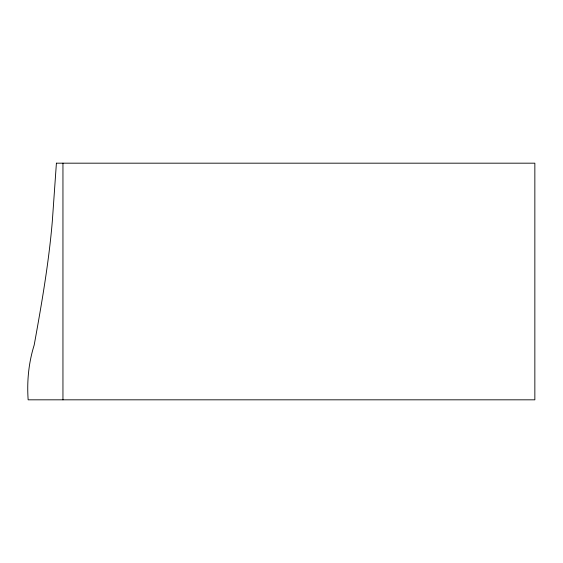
<?xml version="1.0" encoding="UTF-8"?>
<svg xmlns="http://www.w3.org/2000/svg" width="563" height="563" viewBox="0 0 563 563"><rect width="100%" height="100%" fill="white"/><g stroke="black" fill="none" stroke-linecap="round" stroke-linejoin="round"><path stroke-width="0.84" d="M62.95 163.179L62.95 399.821M56.406 163.179L52.359 220.745C48.854 262.562 41.669 303.851 34.188 345.063C28.622 362.861 26.855 381.165 28.15 399.821L534.85 399.821L534.85 163.179L56.406 163.179"/></g></svg>
